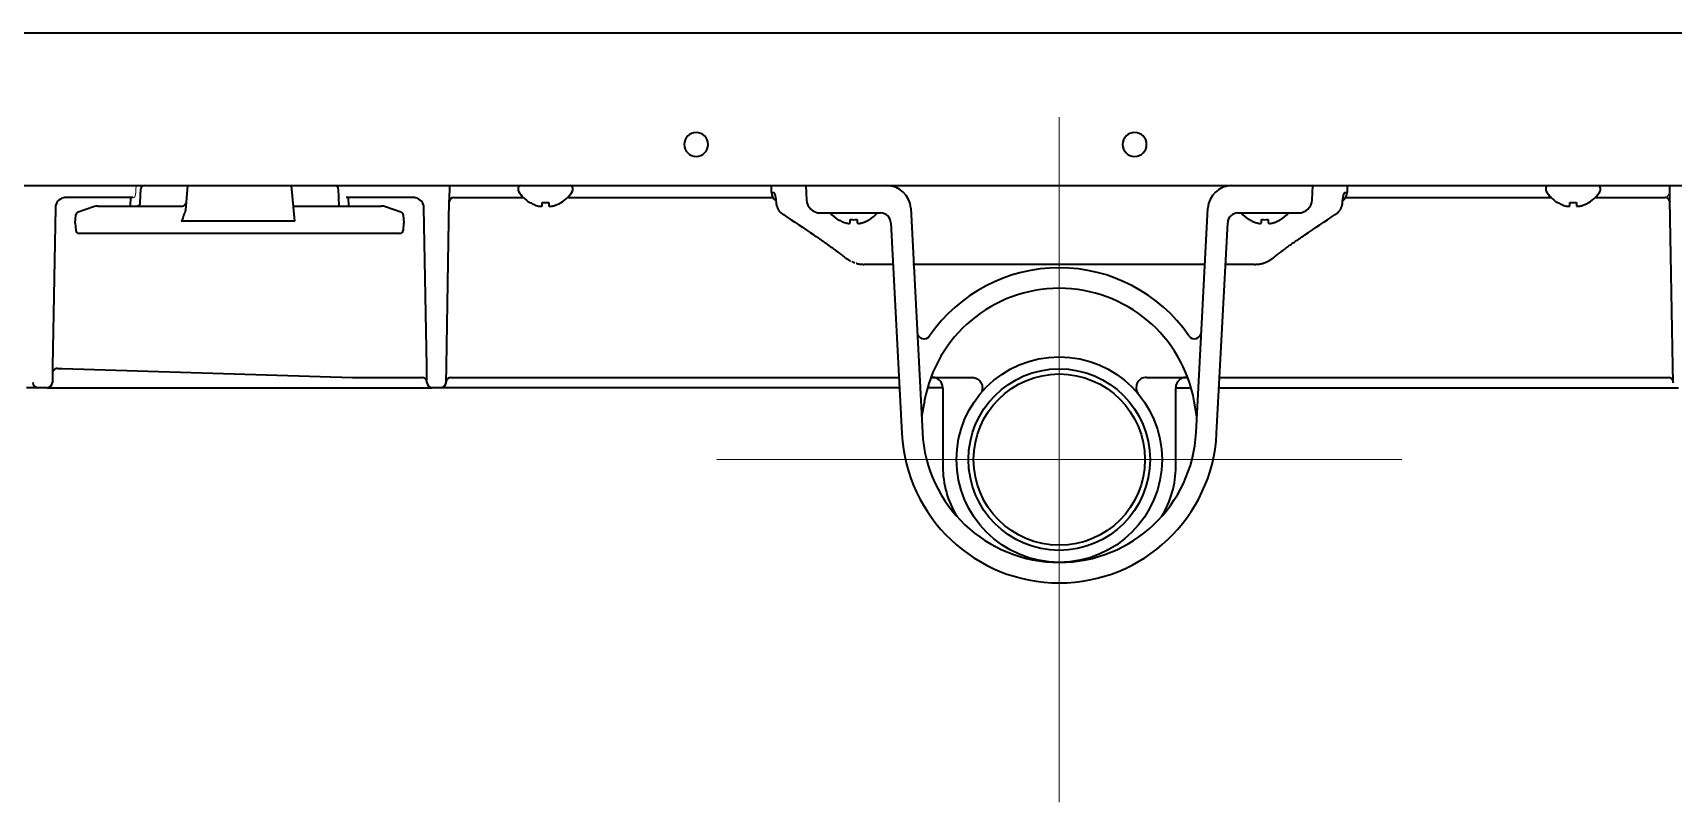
# Model space of a CAD drawing. Extents: x 5997 to 10491, y -672 to 3388.
# Drawn here: x 6278.7 to 6518.2, y 1280.8 to 1393.1 of the extents above; entities that cross this region are included whole.
import ezdxf

# ---------------------------------------------------------------- set-up
doc = ezdxf.new("R2010")
doc.units = 0
doc.header["$LTSCALE"] = 5
doc.layers.get('0').update_dxf_attribs({"linetype": 'CONTINUOUS', "lineweight": 0})
doc.layers.add('1', color=7, linetype='CONTINUOUS', true_color=0xffffff)

msp = doc.modelspace()

# ---------------------------------------------------------------- linework, layer by layer
at = {"color": 6}
for p, q in [((6428.57, 1380.83), (6428.57, 1280.83)), ((6378.57, 1330.83), (6478.57, 1330.83))]:
    msp.add_line(p, q, dxfattribs=at)
at = {"layer": '1', "color": 7, "linetype": 'Continuous', "lineweight": 35}
for p, q in [((6032.57, 1393.13), (6824.57, 1393.13)), ((6000.57, 1370.83), (6578.07, 1370.83)), ((6294.44, 1368.31), (6294.51, 1370.34)), ((6301.34, 1370.83), (6301.02, 1367.23)), ((6316.97, 1365.61), (6316.51, 1370.83)), ((6323.33, 1370.34), (6323.42, 1367.83)), ((6339.57, 1370.81), (6339.53, 1368.69)), ((6349.57, 1370.43), (6349.57, 1370.23)), ((6357.57, 1370.23), (6357.57, 1370.43)), ((6386.57, 1369.83), (6386.57, 1370.83)), ((6391.57, 1370.83), (6391.68, 1368.72)), ((6465.46, 1368.72), (6465.57, 1370.83)), ((6470.57, 1370.83), (6470.57, 1369.83)), ((6499.57, 1370.43), (6499.57, 1370.23)), ((6507.57, 1370.23), (6507.57, 1370.43)), ((6517.71, 1368.69), (6517.67, 1370.81)), ((6282.04, 1367.6), (6281.64, 1344.46)), ((6288.98, 1369.08), (6283.54, 1369.08)), ((6287.61, 1367.72), (6285.37, 1366.97)), ((6288.25, 1367.83), (6292.92, 1367.83)), ((6290.57, 1369.08), (6289.66, 1369.08)), ((6293.35, 1369.08), (6290.57, 1369.08)), ((6292.92, 1367.83), (6300.61, 1367.83)), ((6293.02, 1369.08), (6292.97, 1367.83)), ((6316.77, 1367.83), (6324.92, 1367.83)), ((6327.27, 1369.08), (6324.49, 1369.08)), ((6324.87, 1367.83), (6324.83, 1369.08)), ((6324.92, 1367.83), (6329.6, 1367.83)), ((6328.18, 1369.08), (6327.27, 1369.08)), ((6334.33, 1369.08), (6328.86, 1369.08)), ((6332.48, 1366.97), (6330.23, 1367.72)), ((6336.24, 1344.46), (6335.83, 1367.6)), ((6339.11, 1344.46), (6339.53, 1368.69)), ((6340.22, 1369.08), (6342.55, 1369.08)), ((6342.55, 1369.08), (6350.35, 1369.08)), ((6351.27, 1368.35), (6351.27, 1368.38)), ((6355.87, 1368.38), (6355.87, 1368.35)), ((6356.79, 1369.08), (6386.77, 1369.08)), ((6406.88, 1367.51), (6408.6, 1334.78)), ((6448.55, 1334.78), (6450.26, 1367.51)), ((6470.37, 1369.08), (6500.35, 1369.08)), ((6501.27, 1368.35), (6501.27, 1368.38)), ((6505.87, 1368.38), (6505.87, 1368.35)), ((6506.79, 1369.08), (6514.69, 1369.08)), ((6514.69, 1369.08), (6517.02, 1369.08)), ((6517.12, 1369.1), (6517.02, 1369.08)), ((6518.13, 1344.46), (6517.71, 1368.69)), ((6284.92, 1365.33), (6285.03, 1366.54)), ((6284.92, 1365.33), (6285.01, 1364.28)), ((6316.97, 1365.61), (6300.38, 1365.61)), ((6332.82, 1366.54), (6332.92, 1365.33)), ((6332.83, 1364.28), (6332.92, 1365.33)), ((6393.68, 1366.83), (6396.68, 1366.83)), ((6396.27, 1365.85), (6396.27, 1365.88)), ((6396.68, 1366.83), (6402.49, 1366.83)), ((6400.87, 1365.88), (6400.87, 1365.85)), ((6403.99, 1365.4), (6405.6, 1334.62)), ((6451.54, 1334.62), (6453.15, 1365.4)), ((6454.65, 1366.83), (6460.46, 1366.83)), ((6456.27, 1365.85), (6456.27, 1365.88)), ((6460.46, 1366.83), (6463.47, 1366.83)), ((6460.87, 1365.88), (6460.87, 1365.85)), ((6292.92, 1363.83), (6285.51, 1363.83)), ((6324.92, 1363.83), (6292.92, 1363.83)), ((6332.33, 1363.83), (6324.92, 1363.83)), ((6399, 1359.45), (6398.93, 1359.46)), ((6281.64, 1344.46), (6281.6, 1342.06)), ((6282.34, 1344.15), (6283.02, 1344.13)), ((6283.02, 1344.13), (6325.42, 1342.83)), ((6336.28, 1342.06), (6336.24, 1344.46)), ((6339.07, 1342.06), (6339.11, 1344.46)), ((6518.18, 1342.06), (6518.13, 1344.46)), ((6279.5, 1341.33), (6277.84, 1341.33)), ((6280.85, 1341.33), (6279.5, 1341.33)), ((6280.85, 1341.33), (6282.69, 1341.33)), ((6282.69, 1341.33), (6335.38, 1341.33)), ((6325.73, 1342.83), (6334.63, 1342.83)), ((6334.63, 1342.83), (6335.58, 1342.83)), ((6335.38, 1341.33), (6337.03, 1341.33)), ((6338.32, 1341.33), (6337.03, 1341.33)), ((6340.16, 1341.33), (6338.32, 1341.33)), ((6339.77, 1342.83), (6405.17, 1342.83)), ((6405.25, 1341.33), (6340.16, 1341.33)), ((6411.57, 1341.33), (6409.34, 1341.33)), ((6409.84, 1342.83), (6415.84, 1342.83)), ((6411.57, 1341.33), (6411.57, 1329.83)), ((6441.3, 1342.83), (6447.31, 1342.83)), ((6445.57, 1329.83), (6445.57, 1341.33)), ((6445.57, 1341.33), (6447.8, 1341.33)), ((6451.89, 1341.33), (6517.08, 1341.33)), ((6451.97, 1342.83), (6517.48, 1342.83)), ((6517.08, 1341.33), (6518.93, 1341.33)), ((6408.88, 1339.3), (6408.48, 1337.05)), ((6448.66, 1337.05), (6448.27, 1339.3))]:
    msp.add_line(p, q, dxfattribs=at)
for radius in [15, 13.25, 12.5]:
    msp.add_circle((6428.57, 1330.83), radius, dxfattribs=at)
for centre, radius, start, end in [((6375.57, 1376.83), 1.75, 0, 180), ((6375.57, 1376.83), 1.75, 180, 0), ((6439.57, 1376.83), 1.75, 0, 180), ((6439.57, 1376.83), 1.75, 180, 0), ((6295.01, 1370.33), 0.5, 90, 178), ((6322.84, 1370.33), 0.5, 2, 90), ((6349.97, 1370.43), 0.4, 90, 180), ((6349.97, 1370.23), 0.4, 180, 210.3012), ((6353.77, 1372.45), 4.8, 210.3012, 238.6273), ((6353.37, 1372.45), 4.8, 301.3727, 329.6988), ((6357.17, 1370.43), 0.4, 0, 90), ((6357.17, 1370.23), 0.4, 329.6988, 0), ((6388.07, 1369.83), 1.5, 180, 231.858), ((6403.39, 1367.33), 3.5, 3, 90), ((6453.76, 1367.33), 3.5, 90, 177), ((6469.07, 1369.83), 1.5, 308.1993, 0), ((6499.97, 1370.43), 0.4, 90, 180), ((6499.97, 1370.23), 0.4, 180, 210.3012), ((6503.77, 1372.45), 4.8, 210.3012, 238.6273), ((6503.37, 1372.45), 4.8, 301.3727, 329.6988), ((6507.17, 1370.43), 0.4, 0, 90), ((6507.17, 1370.23), 0.4, 329.6988, 0), ((6283.54, 1367.58), 1.5, 101.3798, 179), ((6288.25, 1365.83), 2, 90, 108.4349), ((6293.94, 1368.33), 0.5, 270, 358), ((6300.61, 1368.33), 0.5, 270, 355), ((6329.6, 1365.83), 2, 71.5651, 90), ((6334.33, 1367.58), 1.5, 1, 78.6202), ((6340.22, 1368.38), 0.7, 90, 179), ((6393.68, 1368.83), 2, 183, 270), ((6463.47, 1368.83), 2, 270, 357), ((6517.02, 1368.38), 0.7, 1.0001, 90), ((6285.53, 1366.5), 0.5, 108.4349, 175), ((6332.32, 1366.5), 0.5, 5, 71.5651), ((6398.77, 1369.95), 4.8, 220.5419, 238.6273), ((6398.37, 1369.95), 4.8, 301.3727, 319.4581), ((6402.49, 1365.33), 1.5, 3, 90), ((6454.65, 1365.33), 1.5, 90, 177), ((6458.77, 1369.95), 4.8, 220.5419, 238.6273), ((6458.37, 1369.95), 4.8, 301.3727, 319.4581), ((6285.51, 1364.33), 0.5, 185, 270), ((6332.33, 1364.33), 0.5, 270, 355), ((6428.57, 1335.83), 23, 34.6585, 145.3415), ((6428.57, 1335.83), 20, 10, 170), ((6408.83, 1349.47), 1, 183, 325.3415), ((6448.31, 1349.47), 1, 214.6585, 357), ((6282.32, 1343.45), 0.7, 88.243, 179), ((6279.5, 1342.08), 0.75, 181, 270), ((6280.85, 1342.08), 0.75, 270, 359), ((6335.58, 1342.13), 0.7, 1, 90), ((6337.03, 1342.08), 0.75, 181, 270), ((6338.32, 1342.08), 0.75, 270, 359), ((6339.77, 1342.13), 0.7, 90, 179), ((6410.07, 1341.33), 1.5, 0, 90), ((6441.3, 1341.33), 1.5, 90, 219.5212), ((6447.07, 1341.33), 1.5, 90, 180), ((6517.48, 1342.13), 0.7, 1, 90), ((6428.57, 1335.83), 23, 183, 357), ((6428.57, 1335.83), 20, 183, 357), ((6425.57, 1329.83), 14, 180, 211.2694), ((6431.57, 1329.83), 14, 328.7306, 0)]:
    msp.add_arc(centre, radius, start, end, dxfattribs=at)
at = {"layer": '1', "color": 51, "linetype": 'Continuous', "lineweight": 13}
msp.add_ellipse((6293.35, 1369.48), major_axis=(0, -0.4), ratio=0.994667, start_param=0, end_param=1.518436, dxfattribs=at)
at = {"layer": '1', "color": 7, "linetype": 'Continuous', "lineweight": 35}
msp.add_ellipse((6300.74, 1369.71), major_axis=(0.36, 4.1), ratio=0.121482, start_param=3.152266, end_param=3.833542, dxfattribs=at)
at = {"layer": '1', "color": 51, "linetype": 'Continuous', "lineweight": 13}
for points, knots in [([(6293.75, 1369.46), (6293.76, 1369.67), (6293.77, 1369.89), (6293.79, 1370.11), (6293.79, 1370.11), (6293.8, 1370.33), (6293.81, 1370.55), (6293.82, 1370.77)], [0, 0, 0, 0, 0.499999, 0.499999, 0.500496, 0.500496, 1, 1, 1, 1]), ([(6517.69, 1370.06), (6517.69, 1370), (6517.68, 1369.87), (6517.61, 1369.68), (6517.52, 1369.51), (6517.42, 1369.37), (6517.33, 1369.26), (6517.24, 1369.18), (6517.17, 1369.13), (6517.13, 1369.11), (6517.12, 1369.1)], [0, 0, 0, 0, 0.158676, 0.322701, 0.48023, 0.619492, 0.742278, 0.85067, 0.947398, 1, 1, 1, 1])]:
    msp.add_open_spline(points, degree=3, knots=knots, dxfattribs=at)
at = {"layer": '1', "color": 7, "linetype": 'Continuous', "lineweight": 35}
for points, knots in [([(6386.57, 1369.83), (6386.57, 1369.83), (6386.57, 1369.83), (6386.57, 1369.83), (6386.58, 1369.83), (6386.59, 1369.83), (6386.62, 1369.83), (6386.69, 1369.83), (6386.77, 1369.83), (6386.86, 1369.83)], [0, 0, 0, 0, 0.061127, 0.061127, 0.123719, 0.248902, 0.499268, 0.499268, 1, 1, 1, 1]), ([(6386.86, 1369.83), (6386.88, 1369.83), (6386.91, 1369.81), (6386.95, 1369.76), (6386.97, 1369.72), (6386.97, 1369.71), (6386.98, 1369.69), (6387, 1369.66), (6387.01, 1369.63), (6387.04, 1369.56), (6387.05, 1369.5), (6387.08, 1369.42), (6387.08, 1369.41), (6387.09, 1369.37), (6387.09, 1369.36), (6387.11, 1369.3), (6387.12, 1369.23), (6387.14, 1369.15), (6387.15, 1369.08), (6387.15, 1369.06), (6387.16, 1369.02), (6387.17, 1369), (6387.18, 1368.89), (6387.2, 1368.79), (6387.21, 1368.64), (6387.22, 1368.59), (6387.22, 1368.51), (6387.23, 1368.49), (6387.23, 1368.43), (6387.23, 1368.41), (6387.23, 1368.38)], [0, 0, 0, 0, 0.125, 0.25, 0.25, 0.28125, 0.28125, 0.3125, 0.375, 0.375, 0.5, 0.5, 0.53125, 0.53125, 0.5625, 0.5625, 0.625, 0.6875, 0.6875, 0.71875, 0.71875, 0.75, 0.75, 0.875, 0.875, 0.9375, 0.9375, 0.96875, 0.96875, 1, 1, 1, 1]), ([(6469.91, 1368.38), (6469.92, 1368.43), (6469.92, 1368.49), (6469.93, 1368.59), (6469.93, 1368.64), (6469.95, 1368.79), (6469.96, 1368.88), (6469.98, 1369), (6469.98, 1369.02), (6469.99, 1369.06), (6470, 1369.13), (6470.01, 1369.19), (6470.03, 1369.25), (6470.03, 1369.26), (6470.04, 1369.3), (6470.04, 1369.32), (6470.06, 1369.37), (6470.06, 1369.41), (6470.09, 1369.5), (6470.11, 1369.56), (6470.14, 1369.63), (6470.14, 1369.65), (6470.16, 1369.68), (6470.16, 1369.69), (6470.17, 1369.71), (6470.18, 1369.72), (6470.2, 1369.76), (6470.22, 1369.78), (6470.24, 1369.81), (6470.25, 1369.82), (6470.27, 1369.82), (6470.28, 1369.83), (6470.28, 1369.83)], [0, 0, 0, 0, 0.0625, 0.0625, 0.125, 0.125, 0.25, 0.25, 0.28125, 0.28125, 0.3125, 0.375, 0.375, 0.40625, 0.40625, 0.4375, 0.4375, 0.5, 0.5, 0.625, 0.625, 0.6875, 0.6875, 0.71875, 0.71875, 0.75, 0.75, 0.875, 0.875, 0.9375, 0.9375, 1, 1, 1, 1]), ([(6470.28, 1369.83), (6470.38, 1369.83), (6470.45, 1369.83), (6470.51, 1369.83), (6470.52, 1369.83), (6470.54, 1369.83), (6470.55, 1369.83), (6470.57, 1369.83), (6470.57, 1369.83), (6470.57, 1369.83)], [0, 0, 0, 0, 0.501041, 0.501041, 0.626301, 0.626301, 0.751561, 0.751561, 1, 1, 1, 1]), ([(6283.54, 1369.08), (6283.49, 1369.08), (6283.44, 1369.07), (6283.34, 1369.06), (6283.29, 1369.06), (6283.25, 1369.05)], [0, 0, 0, 0, 0.5, 0.5, 1, 1, 1, 1]), ([(6289.66, 1369.08), (6289.61, 1369.08), (6289.55, 1369.08), (6289.44, 1369.08), (6289.39, 1369.08), (6289.3, 1369.08), (6289.27, 1369.08), (6289.21, 1369.08), (6289.19, 1369.08), (6289.1, 1369.08), (6289.04, 1369.08), (6288.98, 1369.08)], [0, 0, 0, 0, 0.25, 0.25, 0.5, 0.5, 0.625, 0.625, 0.75, 0.75, 1, 1, 1, 1]), ([(6301.02, 1367.23), (6301.02, 1367.17), (6301, 1367.11), (6300.98, 1367.02), (6300.97, 1366.99), (6300.94, 1366.93), (6300.93, 1366.9), (6300.91, 1366.84), (6300.89, 1366.82), (6300.87, 1366.76), (6300.85, 1366.73), (6300.83, 1366.67), (6300.82, 1366.65), (6300.79, 1366.59), (6300.78, 1366.56), (6300.78, 1366.53)], [0, 0, 0, 0, 0.25, 0.25, 0.375, 0.375, 0.5, 0.5, 0.625, 0.625, 0.75, 0.75, 0.875, 0.875, 1, 1, 1, 1]), ([(6328.86, 1369.08), (6328.81, 1369.08), (6328.75, 1369.08), (6328.63, 1369.08), (6328.57, 1369.08), (6328.46, 1369.08), (6328.4, 1369.08), (6328.32, 1369.08), (6328.29, 1369.08), (6328.24, 1369.08), (6328.21, 1369.08), (6328.18, 1369.08)], [0, 0, 0, 0, 0.25, 0.25, 0.5, 0.5, 0.75, 0.75, 0.875, 0.875, 1, 1, 1, 1]), ([(6334.63, 1369.05), (6334.58, 1369.06), (6334.53, 1369.06), (6334.43, 1369.07), (6334.38, 1369.08), (6334.33, 1369.08)], [0, 0, 0, 0, 0.5, 0.5, 1, 1, 1, 1]), ([(6351.27, 1368.38), (6351.48, 1368.26), (6351.69, 1368.15), (6352.01, 1368.01), (6352.12, 1367.97), (6352.34, 1367.89), (6352.46, 1367.86), (6352.57, 1367.83)], [0, 0, 0, 0, 0.5, 0.5, 0.75, 0.75, 1, 1, 1, 1]), ([(6354.07, 1368.38), (6354.07, 1368.26), (6354.07, 1368.15), (6354.07, 1368.01), (6354.07, 1367.97), (6354.07, 1367.89), (6354.07, 1367.86), (6354.07, 1367.83)], [0, 0, 0, 0, 0.5, 0.5, 0.75, 0.75, 1, 1, 1, 1]), ([(6387.23, 1368.38), (6387.24, 1368.3), (6387.25, 1368.14), (6387.28, 1367.98), (6387.3, 1367.88), (6387.31, 1367.86), (6387.32, 1367.82), (6387.34, 1367.76), (6387.36, 1367.7), (6387.4, 1367.59), (6387.44, 1367.52), (6387.51, 1367.38), (6387.55, 1367.31), (6387.62, 1367.21), (6387.65, 1367.17), (6387.7, 1367.11), (6387.72, 1367.08), (6387.8, 1366.99), (6387.86, 1366.93), (6387.95, 1366.85), (6387.98, 1366.83), (6388.04, 1366.78), (6388.08, 1366.75), (6388.11, 1366.73)], [0, 0, 0, 0, 0.125, 0.25, 0.25, 0.28125, 0.28125, 0.3125, 0.375, 0.375, 0.5, 0.5, 0.625, 0.625, 0.6875, 0.6875, 0.75, 0.75, 0.875, 0.875, 0.9375, 0.9375, 1, 1, 1, 1]), ([(6469.04, 1366.73), (6469.1, 1366.77), (6469.23, 1366.87), (6469.34, 1366.99), (6469.42, 1367.08), (6469.45, 1367.11), (6469.5, 1367.18), (6469.52, 1367.21), (6469.59, 1367.31), (6469.68, 1367.44), (6469.74, 1367.59), (6469.78, 1367.69), (6469.79, 1367.71), (6469.8, 1367.75), (6469.82, 1367.8), (6469.84, 1367.86), (6469.87, 1367.98), (6469.88, 1368.06), (6469.9, 1368.22), (6469.91, 1368.3), (6469.91, 1368.38)], [0, 0, 0, 0, 0.125, 0.25, 0.25, 0.3125, 0.3125, 0.375, 0.375, 0.5, 0.625, 0.625, 0.65625, 0.65625, 0.6875, 0.75, 0.75, 0.875, 0.875, 1, 1, 1, 1]), ([(6501.27, 1368.38), (6501.48, 1368.26), (6501.69, 1368.15), (6502.01, 1368.01), (6502.12, 1367.97), (6502.34, 1367.89), (6502.46, 1367.86), (6502.57, 1367.83)], [0, 0, 0, 0, 0.5, 0.5, 0.75, 0.75, 1, 1, 1, 1]), ([(6504.07, 1368.38), (6504.07, 1368.26), (6504.07, 1368.15), (6504.07, 1368.01), (6504.07, 1367.97), (6504.07, 1367.89), (6504.07, 1367.86), (6504.07, 1367.83)], [0, 0, 0, 0, 0.5, 0.5, 0.75, 0.75, 1, 1, 1, 1]), ([(6396.27, 1365.88), (6396.48, 1365.76), (6396.69, 1365.65), (6397.01, 1365.51), (6397.12, 1365.47), (6397.34, 1365.39), (6397.46, 1365.36), (6397.57, 1365.33)], [0, 0, 0, 0, 0.5, 0.5, 0.75, 0.75, 1, 1, 1, 1]), ([(6399.07, 1365.88), (6399.07, 1365.76), (6399.07, 1365.65), (6399.07, 1365.51), (6399.07, 1365.47), (6399.07, 1365.39), (6399.07, 1365.36), (6399.07, 1365.33)], [0, 0, 0, 0, 0.5, 0.5, 0.75, 0.75, 1, 1, 1, 1]), ([(6456.27, 1365.88), (6456.48, 1365.76), (6456.69, 1365.65), (6457.01, 1365.51), (6457.12, 1365.47), (6457.34, 1365.39), (6457.46, 1365.36), (6457.57, 1365.33)], [0, 0, 0, 0, 0.5, 0.5, 0.75, 0.75, 1, 1, 1, 1]), ([(6459.07, 1365.88), (6459.07, 1365.76), (6459.07, 1365.65), (6459.07, 1365.51), (6459.07, 1365.47), (6459.07, 1365.39), (6459.07, 1365.36), (6459.07, 1365.33)], [0, 0, 0, 0, 0.5, 0.5, 0.75, 0.75, 1, 1, 1, 1]), ([(6392.74, 1363.63), (6392.97, 1363.47), (6393.2, 1363.32), (6393.65, 1363.01), (6393.87, 1362.86), (6394.31, 1362.55), (6394.53, 1362.4), (6394.85, 1362.17), (6394.95, 1362.09), (6395.11, 1361.97), (6395.16, 1361.94), (6395.27, 1361.86), (6395.32, 1361.82), (6395.57, 1361.63), (6395.77, 1361.49), (6396.01, 1361.31), (6396.06, 1361.27), (6396.16, 1361.2), (6396.3, 1361.09), (6396.44, 1360.99), (6396.7, 1360.78), (6396.87, 1360.65), (6397.11, 1360.47), (6397.19, 1360.41), (6397.3, 1360.32), (6397.34, 1360.29), (6397.4, 1360.25), (6397.42, 1360.23), (6397.46, 1360.2), (6397.47, 1360.19), (6397.48, 1360.18), (6397.48, 1360.18), (6397.48, 1360.18), (6397.49, 1360.18), (6397.49, 1360.18)], [0, 0, 0, 0, 0.125, 0.125, 0.25, 0.25, 0.375, 0.375, 0.4375, 0.4375, 0.46875, 0.46875, 0.5, 0.5, 0.625, 0.625, 0.65625, 0.65625, 0.6875, 0.75, 0.75, 0.875, 0.875, 0.9375, 0.9375, 0.96875, 0.96875, 0.984375, 0.992188, 0.996094, 0.998047, 0.999023, 0.999023, 1, 1, 1, 1]), ([(6459.66, 1360.18), (6459.66, 1360.18), (6459.66, 1360.18), (6459.67, 1360.18), (6459.67, 1360.19), (6459.69, 1360.2), (6459.7, 1360.21), (6459.73, 1360.23), (6459.75, 1360.25), (6459.8, 1360.29), (6459.84, 1360.32), (6459.95, 1360.41), (6460.03, 1360.47), (6460.27, 1360.65), (6460.44, 1360.78), (6460.71, 1360.98), (6460.8, 1361.05), (6460.94, 1361.16), (6460.98, 1361.19), (6461.08, 1361.27), (6461.13, 1361.3), (6461.37, 1361.48), (6461.57, 1361.63), (6461.88, 1361.86), (6461.98, 1361.93), (6462.19, 1362.09), (6462.29, 1362.16), (6462.61, 1362.39), (6463.04, 1362.7), (6463.49, 1363.01), (6463.77, 1363.2), (6463.83, 1363.24), (6463.94, 1363.32), (6464, 1363.36), (6464.17, 1363.47), (6464.29, 1363.55), (6464.4, 1363.63)], [0, 0, 0, 0, 0.001953, 0.001953, 0.003906, 0.007813, 0.015625, 0.015625, 0.03125, 0.03125, 0.0625, 0.0625, 0.125, 0.125, 0.25, 0.25, 0.3125, 0.3125, 0.34375, 0.34375, 0.375, 0.375, 0.5, 0.5, 0.5625, 0.5625, 0.625, 0.625, 0.75, 0.875, 0.875, 0.90625, 0.90625, 0.9375, 0.9375, 1, 1, 1, 1]), ([(6398.09, 1359.8), (6398.08, 1359.8), (6398.07, 1359.8), (6398.04, 1359.82), (6398.02, 1359.83), (6397.97, 1359.86), (6397.9, 1359.9), (6397.83, 1359.94), (6397.73, 1360), (6397.68, 1360.04), (6397.59, 1360.1), (6397.54, 1360.14), (6397.49, 1360.18)], [0, 0, 0, 0, 0.046022, 0.046022, 0.165269, 0.165269, 0.284516, 0.523011, 0.523011, 0.761505, 0.761505, 1, 1, 1, 1]), ([(6458.15, 1359.45), (6458.15, 1359.45), (6458.15, 1359.45), (6458.16, 1359.45), (6458.17, 1359.45), (6458.2, 1359.46), (6458.23, 1359.47), (6458.29, 1359.48), (6458.31, 1359.49), (6458.34, 1359.5), (6458.36, 1359.5), (6458.38, 1359.51), (6458.4, 1359.52), (6458.46, 1359.54), (6458.53, 1359.56), (6458.67, 1359.62), (6458.74, 1359.65), (6458.9, 1359.72), (6458.99, 1359.76), (6459.1, 1359.82), (6459.13, 1359.83), (6459.17, 1359.86), (6459.24, 1359.9), (6459.32, 1359.94), (6459.41, 1360), (6459.46, 1360.04), (6459.56, 1360.1), (6459.61, 1360.14), (6459.66, 1360.18)], [0, 0, 0, 0, 0.031042, 0.062299, 0.124812, 0.124812, 0.249839, 0.249839, 0.312353, 0.312353, 0.343609, 0.343609, 0.374866, 0.374866, 0.499893, 0.499893, 0.62492, 0.62492, 0.749946, 0.749946, 0.781203, 0.781203, 0.81246, 0.874973, 0.874973, 0.937487, 0.937487, 1, 1, 1, 1]), ([(6398.74, 1359.52), (6398.74, 1359.52), (6398.74, 1359.52), (6398.68, 1359.54), (6398.62, 1359.56), (6398.48, 1359.62), (6398.4, 1359.65), (6398.32, 1359.69), (6398.31, 1359.69), (6398.3, 1359.69)], [0, 0, 0, 0, 0.011843, 0.011843, 0.487352, 0.487352, 0.962861, 0.962861, 1, 1, 1, 1]), ([(6404.22, 1359.33), (6404.21, 1359.33), (6403.89, 1359.33), (6403.29, 1359.33), (6402.51, 1359.33), (6401.83, 1359.33), (6401.25, 1359.33), (6400.77, 1359.33), (6400.4, 1359.33), (6400.15, 1359.33), (6400.09, 1359.33), (6400.09, 1359.33)], [0, 0, 0, 0, 0.003431, 0.119283, 0.235084, 0.351142, 0.468532, 0.588635, 0.714188, 0.850884, 1, 1, 1, 1]), ([(6449.93, 1359.33), (6449.78, 1359.33), (6449.23, 1359.33), (6448.24, 1359.33), (6446.91, 1359.33), (6445.51, 1359.33), (6444.04, 1359.33), (6442.5, 1359.33), (6440.89, 1359.33), (6439.23, 1359.33), (6437.52, 1359.33), (6435.74, 1359.33), (6433.93, 1359.33), (6432.07, 1359.33), (6430.19, 1359.33), (6428.31, 1359.33), (6426.43, 1359.33), (6424.56, 1359.33), (6422.72, 1359.33), (6420.92, 1359.33), (6419.18, 1359.33), (6417.48, 1359.33), (6415.84, 1359.33), (6414.26, 1359.33), (6412.75, 1359.33), (6411.3, 1359.33), (6409.92, 1359.33), (6408.6, 1359.33), (6407.72, 1359.33), (6407.27, 1359.33), (6407.22, 1359.33)], [0, 0, 0, 0, 0.013466, 0.049839, 0.086259, 0.122752, 0.159434, 0.196428, 0.233746, 0.271365, 0.309369, 0.347884, 0.38693, 0.426373, 0.465969, 0.50556, 0.545156, 0.584674, 0.623829, 0.662434, 0.70054, 0.738259, 0.775637, 0.812678, 0.8494, 0.885897, 0.922305, 0.958681, 0.995013, 1, 1, 1, 1]), ([(6457.06, 1359.33), (6457.06, 1359.33), (6457.03, 1359.33), (6456.9, 1359.33), (6456.63, 1359.33), (6456.25, 1359.33), (6455.76, 1359.33), (6455.16, 1359.33), (6454.46, 1359.33), (6453.71, 1359.33), (6453.18, 1359.33), (6452.93, 1359.33)], [0, 0, 0, 0, 0.080781, 0.20409, 0.323904, 0.441481, 0.558151, 0.674654, 0.791086, 0.907356, 1, 1, 1, 1]), ([(6457.06, 1359.33), (6457.24, 1359.33), (6457.42, 1359.34), (6457.78, 1359.38), (6457.97, 1359.41), (6458.15, 1359.45)], [0, 0, 0, 0, 0.5, 0.5, 1, 1, 1, 1]), ([(6415.8, 1342.81), (6415.96, 1342.82), (6416.29, 1342.79), (6416.77, 1342.55), (6417.13, 1342.15), (6417.31, 1341.72), (6417.36, 1341.34), (6417.33, 1341.04), (6417.27, 1340.87), (6417.25, 1340.8)], [0, 0, 0, 0, 0.156169, 0.340818, 0.539464, 0.693283, 0.820773, 0.928464, 1, 1, 1, 1])]:
    msp.add_open_spline(points, degree=3, knots=knots, dxfattribs=at)
for points in [[(6352.57, 1367.83), (6352.6, 1367.83), (6352.64, 1367.82), (6352.72, 1367.82), (6352.79, 1367.81), (6352.86, 1367.81), (6352.93, 1367.82), (6353, 1367.82), (6353.05, 1367.83), (6353.07, 1367.83)], [(6353.07, 1367.83), (6353.07, 1367.84), (6353.07, 1367.87), (6353.07, 1367.92), (6353.07, 1367.98), (6353.07, 1368.04), (6353.07, 1368.11), (6353.07, 1368.18), (6353.07, 1368.27), (6353.07, 1368.34), (6353.07, 1368.38)], [(6353.07, 1368.38), (6353.24, 1368.36), (6353.57, 1368.34), (6353.91, 1368.36), (6354.07, 1368.38)], [(6354.07, 1367.83), (6354.1, 1367.83), (6354.15, 1367.82), (6354.22, 1367.82), (6354.3, 1367.81), (6354.37, 1367.81), (6354.43, 1367.82), (6354.5, 1367.82), (6354.55, 1367.83), (6354.57, 1367.83)], [(6354.57, 1367.83), (6354.63, 1367.84), (6354.74, 1367.87), (6354.9, 1367.92), (6355.06, 1367.98), (6355.21, 1368.04), (6355.36, 1368.11), (6355.52, 1368.18), (6355.69, 1368.27), (6355.81, 1368.34), (6355.87, 1368.38)], [(6502.57, 1367.83), (6502.6, 1367.83), (6502.64, 1367.82), (6502.72, 1367.82), (6502.79, 1367.81), (6502.86, 1367.81), (6502.93, 1367.82), (6503, 1367.82), (6503.05, 1367.83), (6503.07, 1367.83)], [(6503.07, 1367.83), (6503.07, 1367.84), (6503.07, 1367.87), (6503.07, 1367.92), (6503.07, 1367.98), (6503.07, 1368.04), (6503.07, 1368.11), (6503.07, 1368.18), (6503.07, 1368.27), (6503.07, 1368.34), (6503.07, 1368.38)], [(6503.07, 1368.38), (6503.24, 1368.36), (6503.57, 1368.34), (6503.91, 1368.36), (6504.07, 1368.38)], [(6504.07, 1367.83), (6504.1, 1367.83), (6504.15, 1367.82), (6504.22, 1367.82), (6504.3, 1367.81), (6504.37, 1367.81), (6504.43, 1367.82), (6504.5, 1367.82), (6504.55, 1367.83), (6504.57, 1367.83)], [(6504.57, 1367.83), (6504.63, 1367.84), (6504.74, 1367.87), (6504.9, 1367.92), (6505.06, 1367.98), (6505.21, 1368.04), (6505.36, 1368.11), (6505.52, 1368.18), (6505.69, 1368.27), (6505.81, 1368.34), (6505.87, 1368.38)], [(6388.11, 1366.73), (6388.18, 1366.68), (6388.25, 1366.64), (6388.32, 1366.59)], [(6388.32, 1366.59), (6389.8, 1365.6), (6391.27, 1364.62), (6392.74, 1363.63)], [(6397.57, 1365.33), (6397.6, 1365.33), (6397.64, 1365.32), (6397.72, 1365.32), (6397.79, 1365.31), (6397.86, 1365.31), (6397.93, 1365.32), (6398, 1365.32), (6398.05, 1365.33), (6398.07, 1365.33)], [(6398.07, 1365.33), (6398.07, 1365.34), (6398.07, 1365.37), (6398.07, 1365.42), (6398.07, 1365.48), (6398.07, 1365.54), (6398.07, 1365.61), (6398.07, 1365.68), (6398.07, 1365.77), (6398.07, 1365.84), (6398.07, 1365.88)], [(6398.07, 1365.88), (6398.24, 1365.86), (6398.57, 1365.84), (6398.91, 1365.86), (6399.07, 1365.88)], [(6399.07, 1365.33), (6399.1, 1365.33), (6399.15, 1365.32), (6399.22, 1365.32), (6399.3, 1365.31), (6399.37, 1365.31), (6399.43, 1365.32), (6399.5, 1365.32), (6399.55, 1365.33), (6399.57, 1365.33)], [(6399.57, 1365.33), (6399.63, 1365.34), (6399.74, 1365.37), (6399.9, 1365.42), (6400.06, 1365.48), (6400.21, 1365.54), (6400.36, 1365.61), (6400.52, 1365.68), (6400.69, 1365.77), (6400.81, 1365.84), (6400.87, 1365.88)], [(6457.57, 1365.33), (6457.6, 1365.33), (6457.64, 1365.32), (6457.72, 1365.32), (6457.79, 1365.31), (6457.86, 1365.31), (6457.93, 1365.32), (6458, 1365.32), (6458.05, 1365.33), (6458.07, 1365.33)], [(6458.07, 1365.33), (6458.07, 1365.34), (6458.07, 1365.37), (6458.07, 1365.42), (6458.07, 1365.48), (6458.07, 1365.54), (6458.07, 1365.61), (6458.07, 1365.68), (6458.07, 1365.77), (6458.07, 1365.84), (6458.07, 1365.88)], [(6458.07, 1365.88), (6458.24, 1365.86), (6458.57, 1365.84), (6458.91, 1365.86), (6459.07, 1365.88)], [(6459.07, 1365.33), (6459.1, 1365.33), (6459.15, 1365.32), (6459.22, 1365.32), (6459.3, 1365.31), (6459.37, 1365.31), (6459.43, 1365.32), (6459.5, 1365.32), (6459.55, 1365.33), (6459.57, 1365.33)], [(6459.57, 1365.33), (6459.63, 1365.34), (6459.74, 1365.37), (6459.9, 1365.42), (6460.06, 1365.48), (6460.21, 1365.54), (6460.36, 1365.61), (6460.52, 1365.68), (6460.69, 1365.77), (6460.81, 1365.84), (6460.87, 1365.88)], [(6464.4, 1363.63), (6465.88, 1364.62), (6467.35, 1365.6), (6468.82, 1366.59)], [(6468.82, 1366.59), (6468.89, 1366.64), (6468.97, 1366.68), (6469.04, 1366.73)], [(6325.42, 1342.83), (6325.52, 1342.83), (6325.62, 1342.83), (6325.73, 1342.83)]]:
    msp.add_open_spline(points, degree=3, dxfattribs=at)
msp.add_rational_spline([(6399, 1359.45), (6399.35, 1359.37), (6399.72, 1359.33), (6400.09, 1359.33), (6400.09, 1359.33), (6400.09, 1359.33)], [1, 0.995974172579, 0.995974172579, 1, 1, 1], degree=3, knots=[0, 0, 0, 0, 0.999938, 0.999938, 1, 1, 1, 1], dxfattribs=at)

doc.saveas('drawing.dxf')
